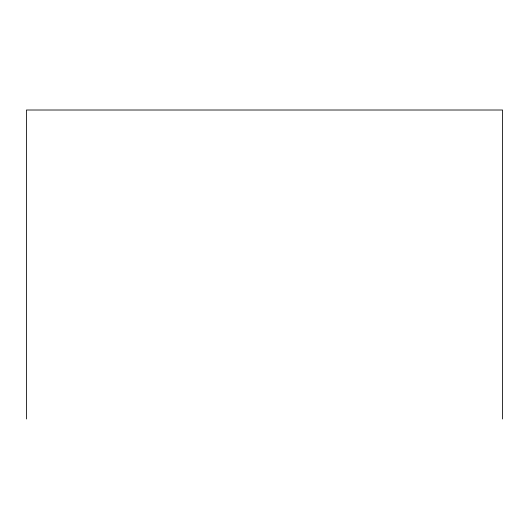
<?xml version="1.0" encoding="UTF-8"?>
<svg xmlns="http://www.w3.org/2000/svg" width="529" height="529" viewBox="0 0 529 529"><rect width="100%" height="100%" fill="white"/><g stroke="black" fill="none" stroke-linecap="round" stroke-linejoin="round"><path stroke-width="0.79" d="M502.55 418.988L502.55 110.012L26.45 110.012L26.45 418.988"/></g></svg>
